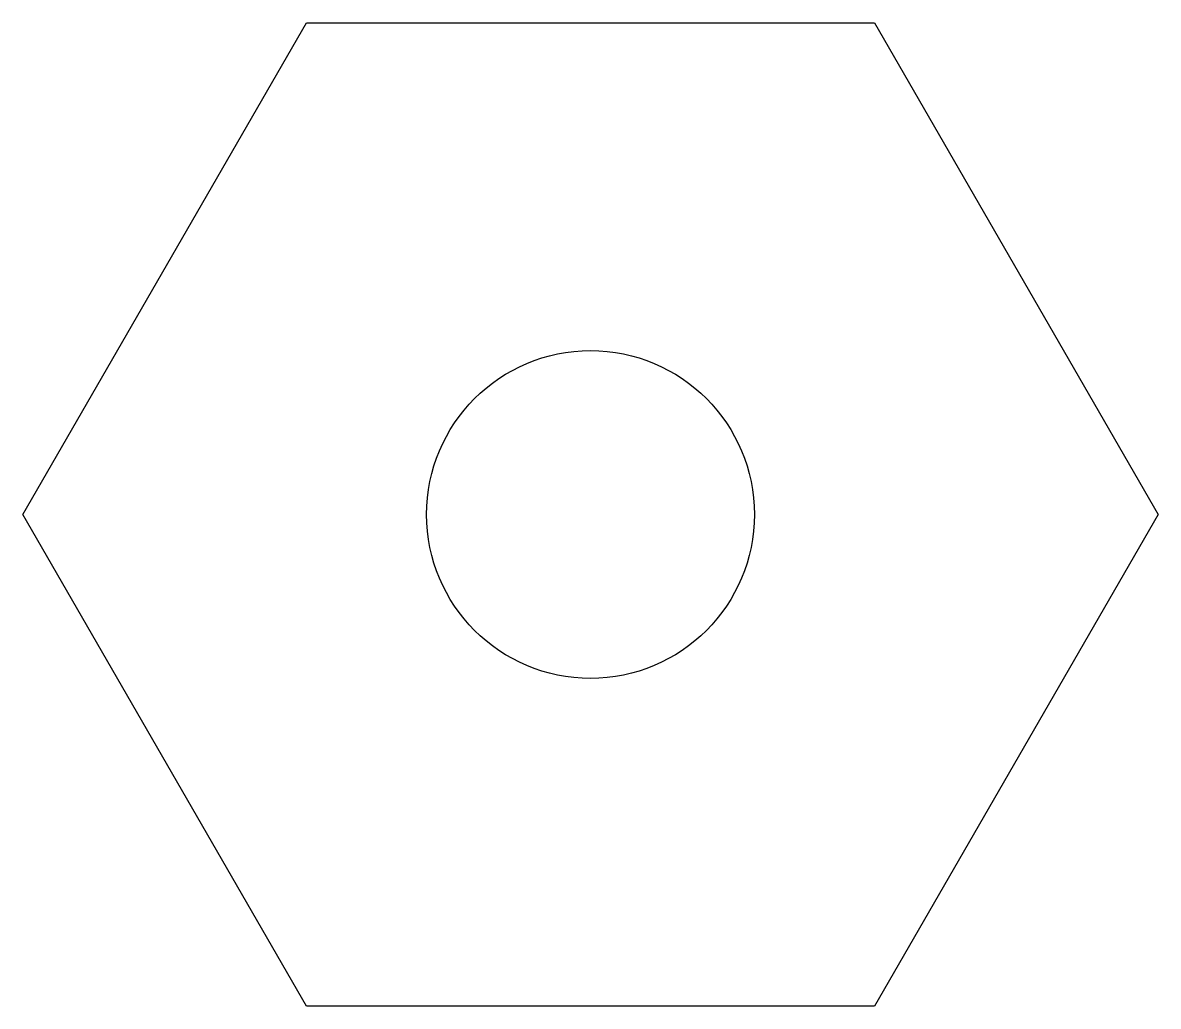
# Model space of a CAD drawing. Header units: millimetres. Extents: x -6.9 to 6.9, y -6 to 6.
import ezdxf

# ---------------------------------------------------------------- set-up
doc = ezdxf.new("R2010")
doc.units = ezdxf.units.MM

msp = doc.modelspace()

# ---------------------------------------------------------------- linework, layer by layer
at = {"color": 7, "linetype": 'Continuous', "lineweight": 25}
for p, q in [((-6.928, 0), (-3.464, 6)), ((-3.464, 6), (3.464, 6)), ((3.464, 6), (6.928, 0)), ((-3.464, -6), (-6.928, 0)), ((6.928, 0), (3.464, -6)), ((3.464, -6), (-3.464, -6))]:
    msp.add_line(p, q, dxfattribs=at)
msp.add_circle((0, 0), 2, dxfattribs=at)

doc.saveas('drawing.dxf')
